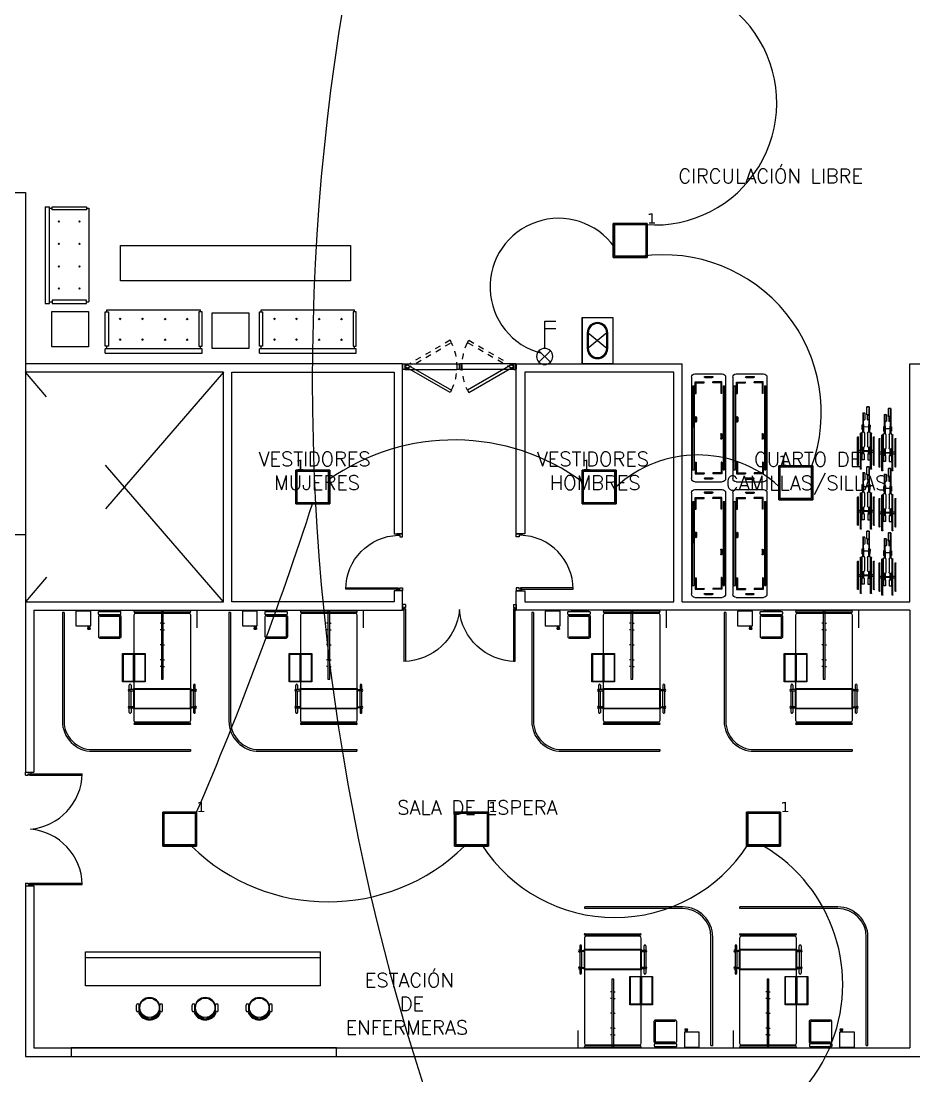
# Model space of a CAD drawing. Header units: metres. Extents: x -39 to 21688, y -24 to 9022.
# Drawn here: x 29.68 to 45.38, y 16.16 to 34.72 of the extents above; entities that cross this region are included whole.
import ezdxf

# ---------------------------------------------------------------- set-up
doc = ezdxf.new("R2010")
doc.units = ezdxf.units.M
doc.header["$MEASUREMENT"] = 0
doc.linetypes.add('HIDDEN2', pattern=[4.7625, 3.175, -1.5875])
doc.linetypes.add('HIDDEN4', pattern=[0.09375, 0.0625, -0.03125])
for name, color, linetype in [('AN-TEXTO', 3, 'Continuous'), ('AR-MOBILIRIO', 1, 'Continuous'), ('AR-MUROS', 6, 'Continuous'), ('AR-PUERTAS', 2, 'Continuous'), ('AR-VENTANAS', 2, 'Continuous'), ('E-quip', 2, 'Continuous'), ('MOBI', 7, 'Continuous'), ('MOBILIARIO', 42, 'Continuous')]:
    doc.layers.add(name, color=color, linetype=linetype)
doc.layers.add('DLX_TERR_LUM', color=7, linetype='Continuous', true_color=0xffd400)
doc.layers.add('DLX_TERR_LUMKEY_IDX', color=7, linetype='Continuous', true_color=0x969696)
doc.styles.add('REGULAR-2.5', font='romans.shx', dxfattribs={"height": 2.5})
doc.styles.add('TableTextStyle', font='')
doc.styles.get('TableTextStyle').set_extended_font_data('VERDANA.TTF')

# ---------------------------------------------------------------- blocks, each defined once
blk = doc.blocks.new('111111')
at = {"layer": 'AR-PUERTAS', "linetype": 'Continuous'}
for p, q in [((254.317, 121.561), (254.317, 122.51)), ((254.342, 121.586), (254.342, 122.51)), ((256.267, 122.51), (256.242, 122.51)), ((256.242, 121.586), (256.242, 122.51)), ((256.267, 121.561), (256.267, 122.51)), ((254.292, 121.511), (254.292, 121.611)), ((254.317, 121.611), (254.292, 121.611)), ((254.342, 121.586), (254.317, 121.586)), ((254.342, 121.561), (254.317, 121.561)), ((254.342, 121.511), (254.342, 121.561)), ((256.242, 121.586), (256.267, 121.586)), ((256.242, 121.511), (256.242, 121.561)), ((256.242, 121.561), (256.267, 121.561)), ((256.267, 121.611), (256.292, 121.611)), ((256.292, 121.511), (256.292, 121.611)), ((254.342, 121.511), (254.292, 121.511)), ((256.242, 121.511), (256.292, 121.511))]:
    blk.add_line(p, q, dxfattribs=at)
for centre, start, end in [((254.297, 121.512), 5.0221, 88.847), ((256.287, 121.512), 91.153, 174.9779)]:
    blk.add_arc(centre, 0.999, start, end, dxfattribs=at)
blk = doc.blocks.new('AR-CAMILLA 2')
at = {"layer": 'AR-MOBILIRIO'}
for p, q in [((-0.11, 0.319, 0), (-0.41, 0.319, 0)), ((-0.41, 0.195, 0), (-0.41, -0.78, 0)), ((-0.385, -0.78, 0), (-0.385, 0.195, 0)), ((1.515, 0.207, 0), (-0.335, 0.207, 0)), ((1.377, 0.287, 0), (0.897, 0.287, 0)), ((0.897, 0.257, 0), (0.977, 0.257, 0)), ((0.957, -0.793, 0), (0.957, 0.207, 0)), ((0.957, 0.207, 0), (1.317, 0.207, 0)), ((0.967, -0.783, 0), (0.967, 0.197, 0)), ((0.967, 0.197, 0), (1.307, 0.197, 0)), ((0.977, 0.207, 0), (0.977, 0.27, 0)), ((0.997, 0.27, 0), (0.997, 0.207, 0)), ((1.277, 0.257, 0), (0.997, 0.257, 0)), ((1.277, 0.207, 0), (1.277, 0.27, 0)), ((1.297, 0.27, 0), (1.297, 0.207, 0)), ((1.297, 0.257, 0), (1.377, 0.257, 0)), ((1.307, 0.197, 0), (1.307, -0.783, 0)), ((1.317, 0.207, 0), (1.317, -0.793, 0)), ((1.565, -0.78, 0), (1.565, 0.195, 0)), ((1.59, 0.195, 0), (1.59, -0.78, 0)), ((2.032, -1.52, 0), (2.032, 0.2, 0)), ((2.032, 0.2, 0), (2.062, 0.2, 0)), ((2.062, -1.52, 0), (2.062, 0.2, 0)), ((-0.385, 0.157, 0), (-0.365, 0.157, 0)), ((-0.365, 0.177, 0), (-0.365, -0.763, 0)), ((1.545, -0.763, 0), (1.545, 0.177, 0)), ((1.565, 0.157, 0), (1.545, 0.157, 0)), ((0.79, -0.275, 0), (-0.41, -0.275, 0)), ((-0.41, -0.275, 0), (-0.41, -0.31, 0)), ((-0.41, -0.31, 0), (0.79, -0.31, 0)), ((-0.19, -0.275, 0), (-0.19, -0.252, 0)), ((-0.19, -0.31, 0), (-0.19, -0.333, 0)), ((-0.073, -0.275, 0), (-0.073, -0.252, 0)), ((-0.073, -0.31, 0), (-0.073, -0.333, 0)), ((0.19, -0.275, 0), (0.19, -0.252, 0)), ((0.19, -0.31, 0), (0.19, -0.333, 0)), ((0.453, -0.275, 0), (0.453, -0.252, 0)), ((0.453, -0.31, 0), (0.453, -0.333, 0)), ((0.57, -0.275, 0), (0.57, -0.252, 0)), ((0.57, -0.31, 0), (0.57, -0.333, 0)), ((0.79, -0.31, 0), (0.79, -0.275, 0)), ((0.35, -0.603, 0), (0.83, -0.603, 0)), ((0.35, -0.783, 0), (0.35, -0.603, 0)), ((0.83, -0.783, 0), (0.83, -0.603, 0)), ((-0.385, -0.743, 0), (-0.365, -0.743, 0)), ((-0.335, -0.793, 0), (1.515, -0.793, 0)), ((0.34, -0.793, 0), (0.84, -0.793, 0)), ((0.35, -0.783, 0), (0.83, -0.783, 0)), ((0.35, -0.803, 0), (0.83, -0.803, 0)), ((0.35, -0.983, 0), (0.35, -0.803, 0)), ((0.83, -0.983, 0), (0.83, -0.803, 0)), ((0.897, -0.843, 0), (0.977, -0.843, 0)), ((1.377, -0.873, 0), (0.897, -0.873, 0)), ((1.317, -0.793, 0), (0.957, -0.793, 0)), ((1.307, -0.783, 0), (0.967, -0.783, 0)), ((0.977, -0.793, 0), (0.977, -0.856, 0)), ((0.997, -0.856, 0), (0.997, -0.793, 0)), ((1.277, -0.843, 0), (0.997, -0.843, 0)), ((1.277, -0.793, 0), (1.277, -0.856, 0)), ((1.297, -0.856, 0), (1.297, -0.793, 0)), ((1.297, -0.843, 0), (1.377, -0.843, 0)), ((1.565, -0.743, 0), (1.545, -0.743, 0)), ((-0.419, -1.081, 0), (-0.419, -1.054, 0)), ((-0.394, -1.054, 0), (-0.419, -1.054, 0)), ((-0.419, -1.081, 0), (-0.394, -1.081, 0)), ((-0.407, -1.358, 0), (-0.407, -1.081, 0)), ((-0.331, -1.054, 0), (-0.346, -1.054, 0)), ((-0.346, -1.081, 0), (-0.331, -1.081, 0)), ((-0.309, -1.042, 0), (-0.309, -1.392, 0)), ((0.044, -1.04, 0), (-0.306, -1.04, 0)), ((0.35, -0.983, 0), (0.83, -0.983, 0)), ((-0.134, -1.582, 0), (-0.144, -1.582, 0)), ((-0.144, -1.812, 0), (-0.144, -1.584, 0)), ((-0.134, -1.587, 0), (-0.144, -1.587, 0)), ((-0.119, -1.6, 0), (-0.119, -1.569, 0)), ((-0.114, -1.601, 0), (-0.114, -1.568, 0)), ((-0.109, -1.602, 0), (-0.109, -1.567, 0)), ((-0.104, -1.603, 0), (-0.104, -1.566, 0)), ((-0.099, -1.604, 0), (-0.099, -1.565, 0)), ((-0.094, -1.605, 0), (-0.094, -1.565, 0)), ((-0.089, -1.605, 0), (-0.089, -1.564, 0)), ((-0.378, -2.02, 0), (1.532, -2.02, 0)), ((-0.378, -2.02, 0), (-0.378, -2.05, 0)), ((-0.378, -2.05, 0), (1.532, -2.05, 0))]:
    blk.add_line(p, q, dxfattribs=at)
at = {"layer": 'AR-MOBILIRIO', "elevation": 0}
for points in [[(0.34, -0.993), (0.34, -0.593), (0.84, -0.593), (0.84, -0.993)], [(-0.404, -1.812), (-0.144, -1.812), (-0.144, -1.552), (-0.404, -1.552)]]:
    blk.add_lwpolyline(points, close=True, dxfattribs=at)
for points in [[(-0.394, -1.035), (-0.394, -1.406, 0.414214), (-0.379, -1.421), (-0.361, -1.421, 0.414214), (-0.346, -1.406), (-0.346, -1.035, 0.414214), (-0.361, -1.02), (-0.379, -1.02, 0.414214)], [(-0.331, -1.042), (-0.331, -1.392, 0.414214), (-0.306, -1.417), (0.044, -1.417, 0.414214), (0.069, -1.392), (0.069, -1.042, 0.414214), (0.044, -1.017), (-0.306, -1.017, 0.414214)], [(-0.131, -1.572), (-0.091, -1.564, -0.487928), (-0.085, -1.569), (-0.085, -1.6, -0.487928), (-0.091, -1.605), (-0.131, -1.598, -0.344151), (-0.134, -1.593), (-0.134, -1.576, -0.344151)]]:
    blk.add_lwpolyline(points, format="xyb", close=True, dxfattribs=at)
blk.add_lwpolyline([(0.047, -1.392), (0.047, -1.042)], dxfattribs=at)
at = {"layer": 'AR-MOBILIRIO'}
for centre, radius, start, end in [((-0.397, 0.195, 0), 0.0125, 360, 180), ((-0.335, 0.177, 0), 0.03, 90, 180), ((0.897, 0.272, 0), 0.015, 90, 270), ((0.987, 0.287, 0), 0.02, 360, 180), ((0.987, 0.27, 0), 0.01, 360, 180), ((1.287, 0.287, 0), 0.02, 360, 180), ((1.287, 0.27, 0), 0.01, 360, 180), ((1.377, 0.272, 0), 0.015, 270, 90), ((1.515, 0.177, 0), 0.03, 360, 90), ((1.578, 0.195, 0), 0.0125, 360, 180), ((-0.397, -0.78, 0), 0.0125, 180, 360), ((-0.335, -0.763, 0), 0.03, 180, 270), ((0.897, -0.858, 0), 0.015, 90, 270), ((0.987, -0.873, 0), 0.02, 180, 360), ((0.987, -0.856, 0), 0.01, 180, 360), ((1.287, -0.873, 0), 0.02, 180, 360), ((1.287, -0.856, 0), 0.01, 180, 360), ((1.377, -0.858, 0), 0.015, 270, 90), ((1.515, -0.763, 0), 0.03, 270, 360), ((1.578, -0.78, 0), 0.0125, 180, 360), ((-0.306, -1.042, 0), 0.0029, 90, 180), ((0.044, -1.042, 0), 0.0029, 360, 90), ((1.532, -1.52, 0), 0.5, 270, 360), ((1.532, -1.52, 0), 0.53, 270, 360)]:
    blk.add_arc(centre, radius, start, end, dxfattribs=at)
blk = doc.blocks.new('mueb')
at = {"layer": 'AR-MOBILIRIO'}
for p, q in [((354.197, 187.284), (354.197, 187.21)), ((355.897, 187.284), (354.197, 187.284)), ((355.897, 187.284), (355.897, 187.21)), ((354.197, 187.21), (355.897, 187.21)), ((354.251, 187.161), (354.197, 187.161)), ((354.197, 187.161), (354.197, 186.556)), ((354.224, 187.21), (354.224, 187.161)), ((354.251, 186.556), (354.251, 187.161)), ((355.842, 187.161), (355.897, 187.161)), ((355.842, 186.556), (355.842, 187.161)), ((355.87, 187.21), (355.87, 187.161)), ((355.897, 187.161), (355.897, 186.556)), ((354.468, 187.058), (354.444, 187.033)), ((354.468, 187.033), (354.444, 187.058)), ((354.859, 187.058), (354.834, 187.033)), ((354.859, 187.033), (354.834, 187.058)), ((355.232, 187.033), (355.257, 187.058)), ((355.232, 187.058), (355.257, 187.033)), ((355.623, 187.033), (355.647, 187.058)), ((355.623, 187.058), (355.647, 187.033)), ((354.468, 186.67), (354.444, 186.695)), ((354.468, 186.695), (354.444, 186.67)), ((354.859, 186.695), (354.834, 186.67)), ((354.859, 186.67), (354.834, 186.695)), ((355.232, 186.67), (355.257, 186.695)), ((355.232, 186.695), (355.257, 186.67)), ((355.623, 186.695), (355.647, 186.67)), ((355.623, 186.67), (355.647, 186.695)), ((354.197, 186.556), (354.251, 186.556)), ((354.197, 186.556), (354.251, 186.556)), ((354.224, 186.556), (354.224, 186.52)), ((354.224, 186.556), (354.224, 186.52)), ((355.87, 186.52), (354.224, 186.52)), ((355.897, 186.556), (355.842, 186.556)), ((355.87, 186.556), (355.87, 186.52))]:
    blk.add_line(p, q, dxfattribs=at)
blk = doc.blocks.new('LIXO')
at = {"layer": 'AR-MOBILIRIO'}
blk.add_line((24.554, 5.55), (24.554, 4.875), dxfattribs=at)
at = {"layer": 'AR-MOBILIRIO', "color": 18, "true_color": 0x000000}
for p, q in [((24.644, 5.325), (24.914, 5.1)), ((24.914, 5.325), (24.644, 5.1))]:
    blk.add_line(p, q, dxfattribs=at)
blk.add_lwpolyline([(24.554, 4.875), (24.554, 5.55), (25.004, 5.55), (25.004, 4.875)], close=True, dxfattribs=at)
for points in [[(24.629, 5.325), (24.629, 5.1, 1), (24.929, 5.1), (24.929, 5.325, 1)], [(24.644, 5.325), (24.644, 5.1, 1), (24.914, 5.1), (24.914, 5.325, 1)]]:
    blk.add_lwpolyline(points, format="xyb", close=True, dxfattribs=at)
blk = doc.blocks.new('S-RUEDAS2')
at = {"layer": 'AR-MOBILIRIO'}
for p, q in [((-0.146, 0.253), (-0.146, -0.237)), ((-0.133, 0.253), (-0.133, -0.237)), ((-0.097, 0.32), (-0.097, -0.304)), ((-0.081, 0.32), (-0.081, -0.304)), ((0.081, 0.32), (0.081, -0.304)), ((0.097, 0.32), (0.097, -0.304)), ((0.133, 0.253), (0.133, -0.237)), ((0.146, 0.253), (0.146, -0.237)), ((-0.133, 0.024), (-0.097, 0.024)), ((-0.081, 0.024), (-0.061, 0.024)), ((-0.071, 0.058), (-0.071, 0.16)), ((-0.032, 0.16), (-0.071, 0.16)), ((-0.032, 0.058), (-0.071, 0.058)), ((-0.061, -0.056), (-0.061, 0.058)), ((-0.042, -0.055), (-0.042, 0.058)), ((-0.042, 0.008), (0.042, 0.008)), ((-0.042, 0), (0.042, 0)), ((-0.032, 0.058), (-0.032, 0.16)), ((0.032, 0.16), (0.071, 0.16)), ((0.032, 0.058), (0.032, 0.16)), ((0.032, 0.058), (0.071, 0.058)), ((0.042, -0.055), (0.042, 0.058)), ((0.061, -0.056), (0.061, 0.058)), ((0.061, 0.024), (0.081, 0.024)), ((0.071, 0.058), (0.071, 0.16)), ((0.097, 0.024), (0.133, 0.024)), ((-0.133, -0.008), (-0.097, -0.008)), ((-0.081, -0.008), (-0.061, -0.008)), ((-0.074, -0.308), (-0.074, -0.077)), ((-0.028, -0.308), (-0.028, -0.077)), ((0.028, -0.308), (0.028, -0.077)), ((0.061, -0.008), (0.081, -0.008)), ((0.074, -0.308), (0.074, -0.077)), ((0.097, -0.008), (0.133, -0.008)), ((-0.071, -0.451), (-0.071, -0.371)), ((-0.061, -0.371), (-0.071, -0.371)), ((-0.061, -0.462), (-0.061, -0.329)), ((-0.042, -0.462), (-0.042, -0.329)), ((0.042, -0.462), (0.042, -0.329)), ((0.061, -0.462), (0.061, -0.329)), ((0.071, -0.371), (0.061, -0.371)), ((0.071, -0.451), (0.071, -0.371)), ((-0.061, -0.451), (-0.071, -0.451)), ((-0.061, -0.462), (-0.042, -0.462)), ((-0.058, -0.668), (-0.058, -0.462)), ((-0.048, -0.668), (-0.048, -0.462)), ((-0.048, -0.542), (-0.027, -0.542)), ((-0.042, -0.422), (0.042, -0.422)), ((-0.019, -0.55), (-0.027, -0.542)), ((-0.019, -0.66), (-0.019, -0.55)), ((0.023, -0.55), (0.031, -0.542)), ((0.023, -0.62), (0.023, -0.55)), ((0.048, -0.542), (0.031, -0.542)), ((0.061, -0.462), (0.042, -0.462)), ((0.048, -0.74), (0.048, -0.462)), ((0.058, -0.772), (0.058, -0.462)), ((0.071, -0.451), (0.061, -0.451)), ((-0.058, -0.668), (-0.027, -0.668)), ((-0.019, -0.66), (-0.027, -0.668)), ((0.02, -0.63), (0.012, -0.638)), ((0.012, -0.765), (0.012, -0.638)), ((0.048, -0.63), (0.02, -0.63)), ((0.048, -0.62), (0.023, -0.62)), ((0.023, -0.62), (0.031, -0.627)), ((0.048, -0.627), (0.031, -0.627)), ((0.058, -0.74), (0.048, -0.74)), ((0.058, -0.765), (0.012, -0.765)), ((0.012, -0.765), (0.02, -0.772)), ((0.058, -0.772), (0.02, -0.772))]:
    blk.add_line(p, q, dxfattribs=at)
for centre, radius, start, end in [((-0.14, 0.253), 0.00653, 360, 180), ((-0.089, 0.32), 0.00816, 360, 180), ((0.089, 0.32), 0.00816, 360, 180), ((0.14, 0.253), 0.00653, 0, 180), ((-0.051, -0.077), 0.0231, 360, 180), ((0.051, -0.077), 0.0231, 360, 180), ((-0.14, -0.237), 0.00653, 180, 0), ((-0.089, -0.304), 0.00816, 180, 0), ((-0.051, -0.308), 0.0231, 180, 0), ((0.051, -0.308), 0.0231, 180, 0), ((0.089, -0.304), 0.00816, 180, 0), ((0.14, -0.237), 0.00653, 180, 0)]:
    blk.add_arc(centre, radius, start, end, dxfattribs=at)
blk = doc.blocks.new('A$C15E859FE')
at = {"layer": 'AR-MOBILIRIO'}
for p, q in [((0.541, 1.9), (0.061, 1.9)), ((0.001, 1.84), (0, 0.06)), ((0.021, 1.69), (0.02, 0.21)), ((0.047, 1.69), (0.021, 1.69)), ((0.047, 1.69), (0.046, 0.21)), ((0.066, 1.553), (0.066, 1.758)), ((0.066, 1.758), (0.224, 1.758)), ((0.081, 1.553), (0.081, 1.743)), ((0.081, 1.743), (0.224, 1.743)), ((0.224, 1.743), (0.224, 1.758)), ((0.366, 1.855), (0.236, 1.855)), ((0.366, 1.835), (0.236, 1.835)), ((0.537, 1.757), (0.379, 1.758)), ((0.379, 1.743), (0.379, 1.758)), ((0.522, 1.742), (0.379, 1.743)), ((0.522, 1.553), (0.522, 1.742)), ((0.537, 1.553), (0.537, 1.757)), ((0.555, 1.69), (0.554, 0.21)), ((0.581, 1.69), (0.555, 1.69)), ((0.581, 1.69), (0.58, 0.21)), ((0.601, 1.84), (0.6, 0.06)), ((0.066, 1.553), (0.081, 1.553)), ((0.537, 1.553), (0.522, 1.553)), ((0.515, 1.14), (0.515, 1.06)), ((0.535, 1.14), (0.535, 1.06)), ((0.067, 0.84), (0.067, 0.76)), ((0.087, 0.84), (0.087, 0.76)), ((0.046, 0.21), (0.02, 0.21)), ((0.065, 0.348), (0.065, 0.143)), ((0.065, 0.348), (0.08, 0.348)), ((0.08, 0.348), (0.08, 0.158)), ((0.521, 0.347), (0.52, 0.158)), ((0.536, 0.347), (0.521, 0.347)), ((0.536, 0.347), (0.535, 0.143)), ((0.58, 0.21), (0.554, 0.21)), ((0.54, 0), (0.06, 0)), ((0.065, 0.143), (0.223, 0.143)), ((0.08, 0.158), (0.223, 0.158)), ((0.223, 0.158), (0.223, 0.143)), ((0.365, 0.07), (0.235, 0.07)), ((0.365, 0.05), (0.235, 0.05)), ((0.52, 0.158), (0.378, 0.158)), ((0.378, 0.158), (0.378, 0.143)), ((0.535, 0.143), (0.378, 0.143))]:
    blk.add_line(p, q, dxfattribs=at)
for centre, radius, start, end in [((0.061, 1.84), 0.06, 89.9537, 179.9537), ((0.541, 1.84), 0.06, 359.9537, 89.9537), ((0.236, 1.845), 0.01, 89.9537, 269.9537), ((0.366, 1.845), 0.01, 269.9537, 89.9537), ((0.525, 1.14), 0.01, 359.9537, 179.9537), ((0.525, 1.06), 0.01, 179.9537, 359.9537), ((0.077, 0.84), 0.01, 359.9537, 179.9537), ((0.077, 0.76), 0.01, 179.9537, 359.9537), ((0.06, 0.06), 0.06, 179.9537, 269.9537), ((0.235, 0.06), 0.01, 89.9537, 269.9537), ((0.365, 0.06), 0.01, 269.9537, 89.9537), ((0.54, 0.06), 0.06, 269.9537, 359.9537)]:
    blk.add_arc(centre, radius, start, end, dxfattribs=at)
blk = doc.blocks.new('AR-PUERTA 1')
at = {"layer": 'AR-PUERTAS', "linetype": 'Continuous'}
for points in [[(0.954, 0.033), (0.954, 0.958), (0.929, 0.958), (0.929, 0.033)], [(0.004, 0.058), (0.004, 0.008), (0.029, 0.008), (0.029, -0.042), (-0.021, -0.042), (-0.021, 0.058)], [(0.929, 0.008), (0.929, -0.042), (0.979, -0.042), (0.979, 0.058), (0.954, 0.058), (0.954, 0.008)]]:
    blk.add_lwpolyline(points, close=True, dxfattribs=at)
blk.add_arc((0.954, 0.008), 0.949, 89.9989, 178.4932, dxfattribs=at)
blk = doc.blocks.new('AR-PUERTA DE DOBLE BATEO')
at = {"layer": 'AR-PUERTAS', "linetype": 'HIDDEN2'}
for p, q in [((-0.05, 0.953), (-0.05, 0.035)), ((0.05, 0.953), (0.05, 0.035)), ((-0.05, -0.965), (-0.05, -0.047)), ((0.05, -0.965), (0.05, -0.047))]:
    blk.add_line(p, q, dxfattribs=at)
at = {"layer": 'AR-PUERTAS', "color": 1, "linetype": 'HIDDEN4'}
for points in [[(-0.461, 0.158), (-0.002, 0.953), (0.039, 0.929), (-0.42, 0.134)], [(-0.461, -0.17), (-0.002, -0.965), (0.039, -0.941), (-0.42, -0.146)]]:
    blk.add_lwpolyline(points, close=True, dxfattribs=at)
at = {"layer": 'AR-PUERTAS'}
for points in [[(0.05, 0.988), (-0.05, 0.988), (-0.05, 0.953), (0.05, 0.953)], [(0.456, 0.158), (-0.002, 0.953), (-0.044, 0.929), (0.415, 0.134)], [(-0.04, 0.988), (-0.04, 0.994), (0.04, 0.994), (0.04, 0.988)], [(0.05, 0.035), (-0.05, 0.035), (-0.05, 0), (0.05, 0)], [(-0.04, -0.006), (-0.04, 0), (0.04, 0), (0.04, -0.006)], [(0.05, -0.047), (-0.05, -0.047), (-0.05, -0.012), (0.05, -0.012)], [(0.456, -0.17), (-0.002, -0.965), (-0.044, -0.941), (0.415, -0.146)], [(-0.04, -0.006), (-0.04, -0.012), (0.04, -0.012), (0.04, -0.006)], [(0.05, -1), (-0.05, -1), (-0.05, -0.965), (0.05, -0.965)], [(-0.04, -1), (-0.04, -1.006), (0.04, -1.006), (0.04, -1)]]:
    blk.add_lwpolyline(points, close=True, dxfattribs=at)
at = {"layer": 'AR-PUERTAS', "color": 1, "linetype": 'HIDDEN4'}
for centre, start, end in [((-0.002, 0.963), 243.6523, 296.3478), ((-0.002, -0.975), 63.6523, 116.3478)]:
    blk.add_arc(centre, 0.928, start, end, dxfattribs=at)
blk = doc.blocks.new('2P+LAMP')
at = {"ltscale": 8}
for p, q in [((0, 5.99), (0, 26.17)), ((0, 26.17), (8.22, 26.17)), ((0, 20.59), (8.22, 20.59)), ((-4.23, 4.23), (4.23, -4.23)), ((4.23, 4.23), (-4.23, -4.23))]:
    blk.add_line(p, q, dxfattribs=at)
blk.add_ellipse((0, 0), major_axis=(-4.23, 4.23), ratio=1, start_param=3.926991, end_param=10.210176, dxfattribs=at)

msp = doc.modelspace()

# ---------------------------------------------------------------- linework, layer by layer
at = {"layer": 'AR-MOBILIRIO'}
for p, q in [((30.81646, 18.34249, 0), (34.94819, 18.34249, 0)), ((30.81646, 17.74249, 0), (30.81646, 18.34249, 0)), ((30.81646, 18.24249, 0), (34.94819, 18.24249, 0)), ((34.94819, 17.74249, 0), (34.94819, 18.34249, 0)), ((34.94819, 17.74249, 0), (30.81646, 17.74249, 0))]:
    msp.add_line(p, q, dxfattribs=at)
at = {"layer": 'AR-MOBILIRIO', "extrusion": (3.97206e-07, -1.97556e-06, 1)}
for p, q in [((31.71395, 17.30968, 0.00004), (31.71382, 17.40468, 0.00004)), ((31.74046, 17.28596, 0.00004), (31.73773, 17.28596, 0.00004)), ((31.76145, 17.30974, 0.00004), (31.76132, 17.40474, 0.00004)), ((32.12245, 17.31026, 0.00004), (32.12232, 17.40526, 0.00004)), ((32.14351, 17.28654, 0.00004), (32.14623, 17.28654, 0.00004)), ((32.16995, 17.31032, 0.00004), (32.16982, 17.40532, 0.00004)), ((32.69309, 17.30968, 0.00004), (32.69295, 17.40468, 0.00004)), ((32.71959, 17.28596, 0.00004), (32.71687, 17.28596, 0.00004)), ((32.74059, 17.30974, 0.00004), (32.74045, 17.40474, 0.00004)), ((33.10159, 17.31026, 0.00004), (33.10145, 17.40526, 0.00004)), ((33.12264, 17.28654, 0.00004), (33.12537, 17.28654, 0.00004)), ((33.14909, 17.31032, 0.00004), (33.14895, 17.40532, 0.00004)), ((33.64185, 17.30968, 0.00004), (33.64171, 17.40468, 0.00004)), ((33.66836, 17.28596, 0.00004), (33.66563, 17.28596, 0.00004)), ((33.68935, 17.30974, 0.00004), (33.68921, 17.40474, 0.00004)), ((34.05035, 17.31026, 0.00004), (34.05021, 17.40526, 0.00004)), ((34.07141, 17.28654, 0.00004), (34.07413, 17.28654, 0.00004)), ((34.09785, 17.31032, 0.00004), (34.09771, 17.40532, 0.00004)), ((31.91362, 17.18885, 0.00004), (31.91366, 17.16481, 0.00004)), ((31.97062, 17.18893, 0.00004), (31.97066, 17.16489, 0.00004)), ((32.89276, 17.18885, 0.00004), (32.89279, 17.16481, 0.00004)), ((32.94976, 17.18893, 0.00004), (32.94979, 17.16489, 0.00004)), ((33.84152, 17.18885, 0.00004), (33.84156, 17.16481, 0.00004)), ((33.89852, 17.18893, 0.00004), (33.89856, 17.16489, 0.00004))]:
    msp.add_line(p, q, dxfattribs=at)
at = {"layer": 'AR-MOBILIRIO'}
for points in [[(35.47486, 30.77026), (35.47486, 30.14551), (31.43139, 30.14551), (31.43139, 30.77026)], [(30.86776, 29.6076), (30.86776, 28.98285), (30.22276, 28.98285), (30.22276, 29.6076)], [(33.68961, 29.58235), (33.68961, 28.95761), (33.04461, 28.95761), (33.04461, 29.58235)]]:
    msp.add_lwpolyline(points, close=True, dxfattribs=at)
at = {"layer": 'AR-MOBILIRIO', "extrusion": (3.97206e-07, -1.97556e-06, 1)}
for centre in [(31.94188, 17.3575, 0.00001), (32.92102, 17.3575, 0.00001), (33.86978, 17.3575, 0.00002)]:
    msp.add_circle(centre, 0.171, dxfattribs=at)
for centre, radius, start, end in [((31.94188, 17.3575, 0.00001), 0.1805, 279.166093, 260.996652), ((32.92102, 17.3575, 0.00001), 0.1805, 279.166093, 260.996652), ((33.86978, 17.3575, 0.00002), 0.1805, 279.166093, 260.996652), ((31.73757, 17.40471, 0.00001), 0.02375, 0.081372, 180.081372), ((31.7377, 17.30971, 0.00001), 0.02375, 180.081372, 0.081372), ((31.76174, 17.26123, 0.00001), 0.0095, 28.119941, 208.119941), ((31.94188, 17.3575, 0.00001), 0.19475, 208.119941, 332.042804), ((32.1223, 17.26175, 0.00001), 0.0095, 332.042804, 152.042804), ((32.14607, 17.40529, 0.00001), 0.02375, 0.081372, 180.081372), ((32.1462, 17.31029, 0.00001), 0.02375, 180.081372, 0.081372), ((32.7167, 17.40471, 0.00001), 0.02375, 0.081372, 180.081372), ((32.71684, 17.30971, 0.00001), 0.02375, 180.081372, 0.081372), ((32.74088, 17.26123, 0.00001), 0.0095, 28.119941, 208.119941), ((32.92102, 17.3575, 0.00001), 0.19475, 208.119941, 332.042804), ((33.10143, 17.26175, 0.00001), 0.0095, 332.042804, 152.042804), ((33.1252, 17.40529, 0.00001), 0.02375, 0.081372, 180.081372), ((33.12534, 17.31029, 0.00001), 0.02375, 180.081372, 0.081372), ((33.66546, 17.40471, 0.00002), 0.02375, 0.081372, 180.081372), ((33.6656, 17.30971, 0.00002), 0.02375, 180.081372, 0.081372), ((33.68964, 17.26123, 0.00002), 0.0095, 28.119941, 208.119941), ((33.86978, 17.3575, 0.00002), 0.19475, 208.119941, 332.042804), ((34.0502, 17.26175, 0.00002), 0.0095, 332.042804, 152.042804), ((34.07396, 17.40529, 0.00002), 0.02375, 0.081372, 180.081372), ((34.0741, 17.31029, 0.00002), 0.02375, 180.081372, 0.081372), ((31.94188, 17.3575, 0.00001), 0.21375, 208.119941, 332.042804), ((32.92102, 17.3575, 0.00001), 0.21375, 208.119941, 332.042804), ((33.86978, 17.3575, 0.00002), 0.21375, 208.119941, 332.042804)]:
    msp.add_arc(centre, radius, start, end, dxfattribs=at)
at = {"layer": 'AR-MUROS'}
for p, q in [((45.30866, 28.68913), (58.45866, 28.68913)), ((45.30866, 24.50006), (45.30866, 28.68913)), ((29.90866, 16.65006), (45.30866, 16.65006)), ((29.75866, 16.50006), (50.45866, 16.50006))]:
    msp.add_line(p, q, dxfattribs=at)
msp.add_lwpolyline([(16.90866, 31.69888), (29.75866, 31.69888), (29.75866, 25.67938), (16.90866, 25.67938)], close=True, dxfattribs=at)
for points in [[(29.90866, 24.35006), (36.39075, 24.35006), (36.39075, 24.69534), (36.24075, 24.69534), (36.24075, 24.50006), (33.39075, 24.50006), (33.39075, 28.53913), (36.24075, 28.53913), (36.24075, 25.69534), (36.39075, 25.69534), (36.39075, 28.53913), (36.39075, 28.68913), (29.75866, 28.68913)], [(45.30866, 24.35006), (38.39075, 24.35006), (38.39075, 24.69534), (38.54075, 24.69534), (38.54075, 24.50006), (41.15866, 24.50006), (41.15866, 28.53913), (38.54075, 28.53913), (38.54075, 25.69534), (38.39075, 25.69534), (38.39075, 28.53913), (38.39075, 28.68913), (41.30866, 28.68913)], [(41.30866, 24.50006), (41.30866, 28.68913)], [(29.75866, 24.50006), (33.24075, 24.50006), (33.24075, 28.53913), (29.75866, 28.53913)], [(29.75866, 25.67938), (29.75866, 24.50006)], [(29.75866, 24.50006), (29.75866, 21.50006)], [(41.30866, 24.50006), (45.30866, 24.50006)], [(29.90866, 24.35006), (29.90866, 21.50006)], [(45.30866, 24.35006), (45.30866, 16.65006)], [(29.75866, 21.50006), (29.90866, 21.50006)], [(29.75866, 19.50006), (29.75866, 16.50006)], [(29.75866, 19.50006), (29.90866, 19.50006)], [(29.90866, 19.50006), (29.90866, 16.65006)]]:
    msp.add_lwpolyline(points, dxfattribs=at)
at = {"layer": 'AR-MUROS', "linetype": 'HIDDEN2'}
for points in [[(33.24075, 28.53913), (29.75866, 24.50006)], [(33.24075, 24.50006), (29.75866, 28.53913)]]:
    msp.add_lwpolyline(points, dxfattribs=at)
at = {"layer": 'AR-PUERTAS'}
for centre in [(74.88973, 28.38769), (22.62406, 27.62249)]:
    msp.add_circle(centre, 40.08066, dxfattribs=at)
at = {"layer": 'AR-VENTANAS'}
msp.add_lwpolyline([(35.23104, 16.65006), (30.56172, 16.65006), (30.56172, 16.50006), (35.23104, 16.50006)], close=True, dxfattribs=at)
for centre, radius, start, end in [((40.82444, 33.27754), 2.14764, 265.984853, 93.11828), ((39.13474, 30.04054), 1.20594, 35.556626, 255.555442), ((40.97557, 27.82751), 2.77748, 339.905602, 97.929623), ((37.29691, 23.53573), 3.81164, 53.427677, 125.359952), ((41.58188, 24.96855), 2.11442, 47.624289, 132.808473), ((-25.05987, 45.59985), 62.92428, 336.7874951, 342.0823891), ((35.08089, 22.64904), 3.42808, 225.553398, 314.446602), ((40.12326, 21.72069), 2.77645, 212.675793, 327.324207), ((41.30484, 17.76745), 2.82523, 253.043706, 59.498727)]:
    msp.add_arc(centre, radius, start, end, dxfattribs=at)
at = {"layer": 'DLX_TERR_LUM'}
for points in [[(40.09713, 31.157, 0), (40.09524, 30.56, 0)], [(40.09524, 30.56, 0), (40.09713, 31.157, 0)], [(40.09524, 30.56, 0), (40.09713, 31.157, 0)], [(40.09713, 31.157, 0), (40.09524, 30.56, 0)], [(40.69413, 31.15511, 0), (40.09713, 31.157, 0)], [(40.09713, 31.157, 0), (40.09713, 31.157, 0)], [(40.09713, 31.157, 0), (40.69413, 31.15511, 0)], [(40.09713, 31.157, 0), (40.09713, 31.157, 0)], [(40.09713, 31.157, 0), (40.69413, 31.15511, 0)], [(40.69413, 31.15511, 0), (40.09713, 31.157, 0)], [(40.11707, 31.13693, 0), (40.1153, 30.57994, 0)], [(40.1153, 30.57994, 0), (40.11707, 31.13693, 0)], [(40.67406, 31.13517, 0), (40.11707, 31.13693, 0)], [(40.11707, 31.13693, 0), (40.67406, 31.13517, 0)], [(40.6723, 30.57818, 0), (40.67406, 31.13517, 0)], [(40.67406, 31.13517, 0), (40.6723, 30.57818, 0)], [(40.69224, 30.55811, 0), (40.69413, 31.15511, 0)], [(40.69413, 31.15511, 0), (40.69224, 30.55811, 0)], [(40.69413, 31.15511, 0), (40.69224, 30.55811, 0)], [(40.69224, 30.55811, 0), (40.69413, 31.15511, 0)], [(40.69413, 31.15511, 0), (40.69413, 31.15511, 0)], [(40.69413, 31.15511, 0), (40.69413, 31.15511, 0)], [(40.09524, 30.56, 0), (40.09524, 30.56, 0)], [(40.09524, 30.56, 0), (40.69224, 30.55811, 0)], [(40.69224, 30.55811, 0), (40.09524, 30.56, 0)], [(40.09524, 30.56, 0), (40.09524, 30.56, 0)], [(40.69224, 30.55811, 0), (40.09524, 30.56, 0)], [(40.09524, 30.56, 0), (40.69224, 30.55811, 0)], [(40.1153, 30.57994, 0), (40.6723, 30.57818, 0)], [(40.6723, 30.57818, 0), (40.1153, 30.57994, 0)], [(40.69224, 30.55811, 0), (40.69224, 30.55811, 0)], [(40.69224, 30.55811, 0), (40.69224, 30.55811, 0)], [(35.11107, 26.81826, 0), (34.51407, 26.81826, 0)], [(34.51407, 26.81826, 0), (34.51407, 26.81826, 0)], [(34.51407, 26.81826, 0), (35.11107, 26.81826, 0)], [(34.51407, 26.81826, 0), (34.51407, 26.22126, 0)], [(34.51407, 26.22126, 0), (34.51407, 26.81826, 0)], [(34.51407, 26.81826, 0), (34.51407, 26.81826, 0)], [(34.51407, 26.22126, 0), (34.51407, 26.81826, 0)], [(34.51407, 26.81826, 0), (35.11107, 26.81826, 0)], [(34.51407, 26.81826, 0), (34.51407, 26.22126, 0)], [(35.11107, 26.81826, 0), (34.51407, 26.81826, 0)], [(35.09107, 26.79826, 0), (34.53407, 26.79826, 0)], [(34.53407, 26.79826, 0), (34.53407, 26.24126, 0)], [(34.53407, 26.79826, 0), (35.09107, 26.79826, 0)], [(34.53407, 26.24126, 0), (34.53407, 26.79826, 0)], [(35.09107, 26.24126, 0), (35.09107, 26.79826, 0)], [(35.09107, 26.79826, 0), (35.09107, 26.24126, 0)], [(35.11107, 26.81826, 0), (35.11107, 26.81826, 0)], [(35.11107, 26.22126, 0), (35.11107, 26.81826, 0)], [(35.11107, 26.81826, 0), (35.11107, 26.81826, 0)], [(35.11107, 26.81826, 0), (35.11107, 26.22126, 0)], [(35.11107, 26.81826, 0), (35.11107, 26.22126, 0)], [(35.11107, 26.22126, 0), (35.11107, 26.81826, 0)], [(40.14502, 26.81826, 0), (39.54802, 26.81826, 0)], [(39.54802, 26.81826, 0), (39.54802, 26.81826, 0)], [(39.54802, 26.81826, 0), (40.14502, 26.81826, 0)], [(39.54802, 26.81826, 0), (39.54802, 26.22126, 0)], [(39.54802, 26.22126, 0), (39.54802, 26.81826, 0)], [(39.54802, 26.81826, 0), (39.54802, 26.81826, 0)], [(39.54802, 26.22126, 0), (39.54802, 26.81826, 0)], [(39.54802, 26.81826, 0), (40.14502, 26.81826, 0)], [(39.54802, 26.81826, 0), (39.54802, 26.22126, 0)], [(40.14502, 26.81826, 0), (39.54802, 26.81826, 0)], [(40.12502, 26.79826, 0), (39.56802, 26.79826, 0)], [(39.56802, 26.79826, 0), (39.56802, 26.24126, 0)], [(39.56802, 26.79826, 0), (40.12502, 26.79826, 0)], [(39.56802, 26.24126, 0), (39.56802, 26.79826, 0)], [(40.12502, 26.24126, 0), (40.12502, 26.79826, 0)], [(40.12502, 26.79826, 0), (40.12502, 26.24126, 0)], [(40.14502, 26.81826, 0), (40.14502, 26.81826, 0)], [(40.14502, 26.22126, 0), (40.14502, 26.81826, 0)], [(40.14502, 26.81826, 0), (40.14502, 26.81826, 0)], [(40.14502, 26.81826, 0), (40.14502, 26.22126, 0)], [(40.14502, 26.81826, 0), (40.14502, 26.22126, 0)], [(40.14502, 26.22126, 0), (40.14502, 26.81826, 0)], [(43.60397, 26.89326, 0), (43.00697, 26.89326, 0)], [(43.00697, 26.89326, 0), (43.00697, 26.89326, 0)], [(43.00697, 26.89326, 0), (43.60397, 26.89326, 0)], [(43.00697, 26.89326, 0), (43.00697, 26.29626, 0)], [(43.00697, 26.29626, 0), (43.00697, 26.89326, 0)], [(43.00697, 26.89326, 0), (43.00697, 26.89326, 0)], [(43.00697, 26.29626, 0), (43.00697, 26.89326, 0)], [(43.00697, 26.89326, 0), (43.60397, 26.89326, 0)], [(43.00697, 26.89326, 0), (43.00697, 26.29626, 0)], [(43.60397, 26.89326, 0), (43.00697, 26.89326, 0)], [(43.58397, 26.87326, 0), (43.02697, 26.87326, 0)], [(43.02697, 26.87326, 0), (43.02697, 26.31626, 0)], [(43.02697, 26.87326, 0), (43.58397, 26.87326, 0)], [(43.02697, 26.31626, 0), (43.02697, 26.87326, 0)], [(43.58397, 26.31626, 0), (43.58397, 26.87326, 0)], [(43.58397, 26.87326, 0), (43.58397, 26.31626, 0)], [(43.60397, 26.89326, 0), (43.60397, 26.89326, 0)], [(43.60397, 26.29626, 0), (43.60397, 26.89326, 0)], [(43.60397, 26.89326, 0), (43.60397, 26.89326, 0)], [(43.60397, 26.89326, 0), (43.60397, 26.29626, 0)], [(43.60397, 26.89326, 0), (43.60397, 26.29626, 0)], [(43.60397, 26.29626, 0), (43.60397, 26.89326, 0)], [(34.51407, 26.22126, 0), (34.51407, 26.22126, 0)], [(34.51407, 26.22126, 0), (35.11107, 26.22126, 0)], [(35.11107, 26.22126, 0), (34.51407, 26.22126, 0)], [(34.51407, 26.22126, 0), (34.51407, 26.22126, 0)], [(35.11107, 26.22126, 0), (34.51407, 26.22126, 0)], [(34.51407, 26.22126, 0), (35.11107, 26.22126, 0)], [(34.53407, 26.24126, 0), (35.09107, 26.24126, 0)], [(35.09107, 26.24126, 0), (34.53407, 26.24126, 0)], [(35.11107, 26.22126, 0), (35.11107, 26.22126, 0)], [(35.11107, 26.22126, 0), (35.11107, 26.22126, 0)], [(39.54802, 26.22126, 0), (39.54802, 26.22126, 0)], [(39.54802, 26.22126, 0), (40.14502, 26.22126, 0)], [(40.14502, 26.22126, 0), (39.54802, 26.22126, 0)], [(39.54802, 26.22126, 0), (39.54802, 26.22126, 0)], [(40.14502, 26.22126, 0), (39.54802, 26.22126, 0)], [(39.54802, 26.22126, 0), (40.14502, 26.22126, 0)], [(39.56802, 26.24126, 0), (40.12502, 26.24126, 0)], [(40.12502, 26.24126, 0), (39.56802, 26.24126, 0)], [(40.14502, 26.22126, 0), (40.14502, 26.22126, 0)], [(40.14502, 26.22126, 0), (40.14502, 26.22126, 0)], [(43.00697, 26.29626, 0), (43.00697, 26.29626, 0)], [(43.00697, 26.29626, 0), (43.60397, 26.29626, 0)], [(43.60397, 26.29626, 0), (43.00697, 26.29626, 0)], [(43.00697, 26.29626, 0), (43.00697, 26.29626, 0)], [(43.60397, 26.29626, 0), (43.00697, 26.29626, 0)], [(43.00697, 26.29626, 0), (43.60397, 26.29626, 0)], [(43.02697, 26.31626, 0), (43.58397, 26.31626, 0)], [(43.58397, 26.31626, 0), (43.02697, 26.31626, 0)], [(43.60397, 26.29626, 0), (43.60397, 26.29626, 0)], [(43.60397, 26.29626, 0), (43.60397, 26.29626, 0)], [(32.77064, 20.79872, 0), (32.17364, 20.79872, 0)], [(32.17364, 20.79872, 0), (32.17364, 20.79872, 0)], [(32.17364, 20.79872, 0), (32.77064, 20.79872, 0)], [(32.17364, 20.79872, 0), (32.17364, 20.20172, 0)], [(32.17364, 20.20172, 0), (32.17364, 20.79872, 0)], [(32.17364, 20.79872, 0), (32.17364, 20.79872, 0)], [(32.17364, 20.20172, 0), (32.17364, 20.79872, 0)], [(32.17364, 20.79872, 0), (32.77064, 20.79872, 0)], [(32.77064, 20.79872, 0), (32.17364, 20.79872, 0)], [(32.17364, 20.79872, 0), (32.17364, 20.20172, 0)], [(32.77064, 20.20172, 0), (32.77064, 20.79872, 0)], [(32.77064, 20.79872, 0), (32.77064, 20.79872, 0)], [(32.77064, 20.79872, 0), (32.77064, 20.20172, 0)], [(32.77064, 20.79872, 0), (32.77064, 20.79872, 0)], [(32.77064, 20.79872, 0), (32.77064, 20.20172, 0)], [(32.77064, 20.20172, 0), (32.77064, 20.79872, 0)], [(37.90398, 20.79872, 0), (37.30698, 20.79872, 0)], [(37.30698, 20.79872, 0), (37.30698, 20.79872, 0)], [(37.30698, 20.79872, 0), (37.90398, 20.79872, 0)], [(37.30698, 20.79872, 0), (37.30698, 20.20172, 0)], [(37.30698, 20.20172, 0), (37.30698, 20.79872, 0)], [(37.30698, 20.79872, 0), (37.30698, 20.79872, 0)], [(37.30698, 20.20172, 0), (37.30698, 20.79872, 0)], [(37.30698, 20.79872, 0), (37.90398, 20.79872, 0)], [(37.90398, 20.79872, 0), (37.30698, 20.79872, 0)], [(37.30698, 20.79872, 0), (37.30698, 20.20172, 0)], [(37.90398, 20.20172, 0), (37.90398, 20.79872, 0)], [(37.90398, 20.79872, 0), (37.90398, 20.79872, 0)], [(37.90398, 20.79872, 0), (37.90398, 20.20172, 0)], [(37.90398, 20.79872, 0), (37.90398, 20.79872, 0)], [(37.90398, 20.79872, 0), (37.90398, 20.20172, 0)], [(37.90398, 20.20172, 0), (37.90398, 20.79872, 0)], [(43.03731, 20.79872, 0), (42.44031, 20.79872, 0)], [(42.44031, 20.79872, 0), (42.44031, 20.79872, 0)], [(42.44031, 20.79872, 0), (43.03731, 20.79872, 0)], [(42.44031, 20.79872, 0), (42.44031, 20.20172, 0)], [(42.44031, 20.20172, 0), (42.44031, 20.79872, 0)], [(42.44031, 20.79872, 0), (42.44031, 20.79872, 0)], [(42.44031, 20.20172, 0), (42.44031, 20.79872, 0)], [(42.44031, 20.79872, 0), (43.03731, 20.79872, 0)], [(43.03731, 20.79872, 0), (42.44031, 20.79872, 0)], [(42.44031, 20.79872, 0), (42.44031, 20.20172, 0)], [(43.03731, 20.20172, 0), (43.03731, 20.79872, 0)], [(43.03731, 20.79872, 0), (43.03731, 20.79872, 0)], [(43.03731, 20.79872, 0), (43.03731, 20.20172, 0)], [(43.03731, 20.79872, 0), (43.03731, 20.79872, 0)], [(43.03731, 20.79872, 0), (43.03731, 20.20172, 0)], [(43.03731, 20.20172, 0), (43.03731, 20.79872, 0)], [(32.75064, 20.77872, 0), (32.19364, 20.77872, 0)], [(32.19364, 20.77872, 0), (32.19364, 20.22172, 0)], [(32.19364, 20.22172, 0), (32.19364, 20.77872, 0)], [(32.19364, 20.77872, 0), (32.75064, 20.77872, 0)], [(32.75064, 20.22172, 0), (32.75064, 20.77872, 0)], [(32.75064, 20.77872, 0), (32.75064, 20.22172, 0)], [(37.88398, 20.77872, 0), (37.32698, 20.77872, 0)], [(37.32698, 20.77872, 0), (37.32698, 20.22172, 0)], [(37.32698, 20.22172, 0), (37.32698, 20.77872, 0)], [(37.32698, 20.77872, 0), (37.88398, 20.77872, 0)], [(37.88398, 20.22172, 0), (37.88398, 20.77872, 0)], [(37.88398, 20.77872, 0), (37.88398, 20.22172, 0)], [(43.01731, 20.77872, 0), (42.46031, 20.77872, 0)], [(42.46031, 20.77872, 0), (42.46031, 20.22172, 0)], [(42.46031, 20.22172, 0), (42.46031, 20.77872, 0)], [(42.46031, 20.77872, 0), (43.01731, 20.77872, 0)], [(43.01731, 20.22172, 0), (43.01731, 20.77872, 0)], [(43.01731, 20.77872, 0), (43.01731, 20.22172, 0)], [(32.17364, 20.20172, 0), (32.17364, 20.20172, 0)], [(32.17364, 20.20172, 0), (32.77064, 20.20172, 0)], [(32.77064, 20.20172, 0), (32.17364, 20.20172, 0)], [(32.17364, 20.20172, 0), (32.17364, 20.20172, 0)], [(32.77064, 20.20172, 0), (32.17364, 20.20172, 0)], [(32.17364, 20.20172, 0), (32.77064, 20.20172, 0)], [(32.19364, 20.22172, 0), (32.75064, 20.22172, 0)], [(32.75064, 20.22172, 0), (32.19364, 20.22172, 0)], [(32.77064, 20.20172, 0), (32.77064, 20.20172, 0)], [(32.77064, 20.20172, 0), (32.77064, 20.20172, 0)], [(37.30698, 20.20172, 0), (37.30698, 20.20172, 0)], [(37.30698, 20.20172, 0), (37.90398, 20.20172, 0)], [(37.90398, 20.20172, 0), (37.30698, 20.20172, 0)], [(37.30698, 20.20172, 0), (37.30698, 20.20172, 0)], [(37.90398, 20.20172, 0), (37.30698, 20.20172, 0)], [(37.30698, 20.20172, 0), (37.90398, 20.20172, 0)], [(37.32698, 20.22172, 0), (37.88398, 20.22172, 0)], [(37.88398, 20.22172, 0), (37.32698, 20.22172, 0)], [(37.90398, 20.20172, 0), (37.90398, 20.20172, 0)], [(37.90398, 20.20172, 0), (37.90398, 20.20172, 0)], [(42.44031, 20.20172, 0), (42.44031, 20.20172, 0)], [(42.44031, 20.20172, 0), (43.03731, 20.20172, 0)], [(43.03731, 20.20172, 0), (42.44031, 20.20172, 0)], [(42.44031, 20.20172, 0), (42.44031, 20.20172, 0)], [(43.03731, 20.20172, 0), (42.44031, 20.20172, 0)], [(42.44031, 20.20172, 0), (43.03731, 20.20172, 0)], [(42.46031, 20.22172, 0), (43.01731, 20.22172, 0)], [(43.01731, 20.22172, 0), (42.46031, 20.22172, 0)], [(43.03731, 20.20172, 0), (43.03731, 20.20172, 0)], [(43.03731, 20.20172, 0), (43.03731, 20.20172, 0)]]:
    msp.add_polyline3d(points, dxfattribs=at)

# ---------------------------------------------------------------- block references
for name, p, rotation in [('mueb', (217.39185, -324.4464), 89.99999999999999), ('mueb', (387.06149, 216.15768), 180), ('mueb', (389.77196, 216.15768), 180), ('111111', (-91.75245, 275.79226), 270)]:
    msp.add_blockref(name, p, dxfattribs=dict(rotation=rotation))
at = {"xscale": -1, "rotation": 180}
msp.add_blockref('111111', (-217.90145, 145.9611), dxfattribs=at)
at = {"layer": 'AR-MUROS', "xscale": -1, "rotation": 90}
msp.add_blockref('AR-PUERTA 1', (36.34911, 25.67452), dxfattribs=at)
at = {"layer": 'AR-MUROS'}
for name, p, rotation in [('AR-PUERTA 1', (38.43238, 25.67452), 270), ('AR-CAMILLA 2', (32.45936, 23.93094, 0), 270), ('AR-CAMILLA 2', (35.388, 23.93094, 0), 270), ('AR-CAMILLA 2', (40.71295, 23.93094, 0), 270), ('AR-CAMILLA 2', (44.09546, 23.93094, 0), 270), ('AR-CAMILLA 2', (39.79434, 17.06918, 0), 89.99998641590759), ('AR-CAMILLA 2', (42.52443, 17.06918, 0), 89.99998641590759)]:
    msp.add_blockref(name, p, dxfattribs=dict(at, rotation=rotation))
at = {"layer": 'AR-PUERTAS', "rotation": 270.0000135837768}
msp.add_blockref('AR-PUERTA DE DOBLE BATEO', (37.39683, 28.63913), dxfattribs=at)
at = {"layer": 'E-quip', "xscale": 0.02374750326240379, "yscale": 0.02374750326240379, "zscale": 0.02374750326240379}
msp.add_blockref('2P+LAMP', (38.89027, 28.81638), dxfattribs=at)
at = {"layer": 'MOBI', "xscale": 1.205302508291719, "yscale": 1.205302508291719, "zscale": 1.205302508291719}
msp.add_blockref('LIXO', (9.95239, 22.8127), dxfattribs=at)
at = {"layer": 'MOBILIARIO', "xscale": -1}
for name, p, rotation in [('A$C15E859FE', (42.07192, 26.6103), 359.9536920354078), ('A$C15E859FE', (42.79852, 26.60895), 359.9536920354078), ('S-RUEDAS2', (44.53916, 27.15892), 179.9536920354111), ('S-RUEDAS2', (44.91745, 27.12926), 179.9536920354111), ('S-RUEDAS2', (44.53916, 26.1042), 179.9536920354111), ('S-RUEDAS2', (44.91745, 26.07455), 179.9536920354111), ('A$C15E859FE', (42.07192, 24.57658), 359.9536920354078), ('A$C15E859FE', (42.79852, 24.57523), 359.9536920354078), ('S-RUEDAS2', (44.53916, 24.97262), 179.9536920354111), ('S-RUEDAS2', (44.91745, 24.94296), 179.9536920354111)]:
    msp.add_blockref(name, p, dxfattribs=dict(at, rotation=rotation))

# ---------------------------------------------------------------- texts
at = {"layer": 'AN-TEXTO', "char_height": 0.25, "attachment_point": 1, "style": 'REGULAR-2.5'}
for s, width, heights, insert in [('\\pi1.09558;CIRCULACIÓN LIBRE ', 5.7863988, [0.30966], (40.14451, 32.11558)), ('\\pi0.1197;VESTIDORES \\P\\pi0.39351;MUJERES', 2.3822486, [0.6907], (33.73858, 27.13608)), ('\\pi0.1197;VESTIDORES \\P\\pi0.34589;HOMBRES', 2.3822486, [0.6907], (38.6336, 27.13608)), ('\\pi0.72086;CUARTO DE\\P\\pi0.22682;CAMILLAS/SILLAS ', 3.5369651, [0], (41.84951, 27.13206)), ('\\pi0.16729;SALA DE ESPERA ', 3.5369651, [0], (36.13033, 21.00648)), ('\\pi0.95301;ESTACIÓN\\P\\pi1.5661;DE\\P\\pi0.61372;ENFERMERAS', 3.5369651, [0], (34.77557, 17.96737))]:
    msp.add_mtext_dynamic_manual_height_columns(s, width=width, gutter_width=1.25, heights=heights, dxfattribs=dict(at, insert=insert))
at = {"layer": 'DLX_TERR_LUMKEY_IDX', "style": 'TableTextStyle'}
for p in [(40.69413, 31.15511), (34.51407, 26.81826), (39.54802, 26.81826), (43.00697, 26.89326), (32.77064, 20.79872), (37.90397, 20.79872), (43.03731, 20.79872)]:
    msp.add_text('1', height=0.18, dxfattribs=at).set_placement(p)

doc.saveas('drawing.dxf')
